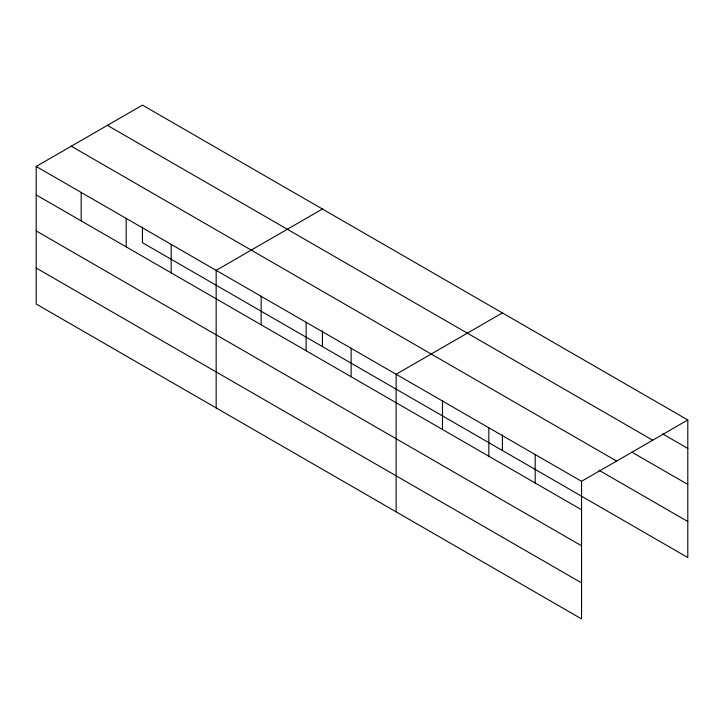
<?xml version="1.0" encoding="UTF-8"?>
<svg xmlns="http://www.w3.org/2000/svg" width="724" height="724" viewBox="0 0 724 724"><rect width="100%" height="100%" fill="white"/><g stroke="black" fill="none" stroke-linecap="round" stroke-linejoin="round"><path stroke-width="1.09" d="M36.2 166.457L581.544 481.306L581.544 618.884L36.2 304.035L36.2 166.457L142.456 105.116L687.8 419.965L687.8 557.543L142.456 242.694L142.456 226.938M322.424 209.01L216.159 270.36L216.159 407.938M502.384 312.913L396.128 374.263L396.128 511.841M581.544 481.306L687.8 419.965M662.695 433.92L687.8 448.418M107.396 125.361L652.731 440.21M631.79 452.093L687.8 484.428M71.269 146.212L616.604 461.061M598.956 470.238L687.8 521.533M36.2 194.919L581.544 509.768M36.2 230.929L581.544 545.778M36.2 268.025L581.544 582.874M535.19 454.545L535.19 483.008M502.384 434.735L502.384 450.491M488.836 427.784L488.836 456.238M442.482 401.024L442.482 429.477M351.131 348.289L351.131 376.742M322.424 330.832L322.424 346.588M306.143 322.307L306.143 350.769M261.156 296.333L261.156 324.795M171.172 244.386L171.172 272.839M126.184 218.413L126.184 246.866M81.188 192.439L81.188 220.892"/></g></svg>
